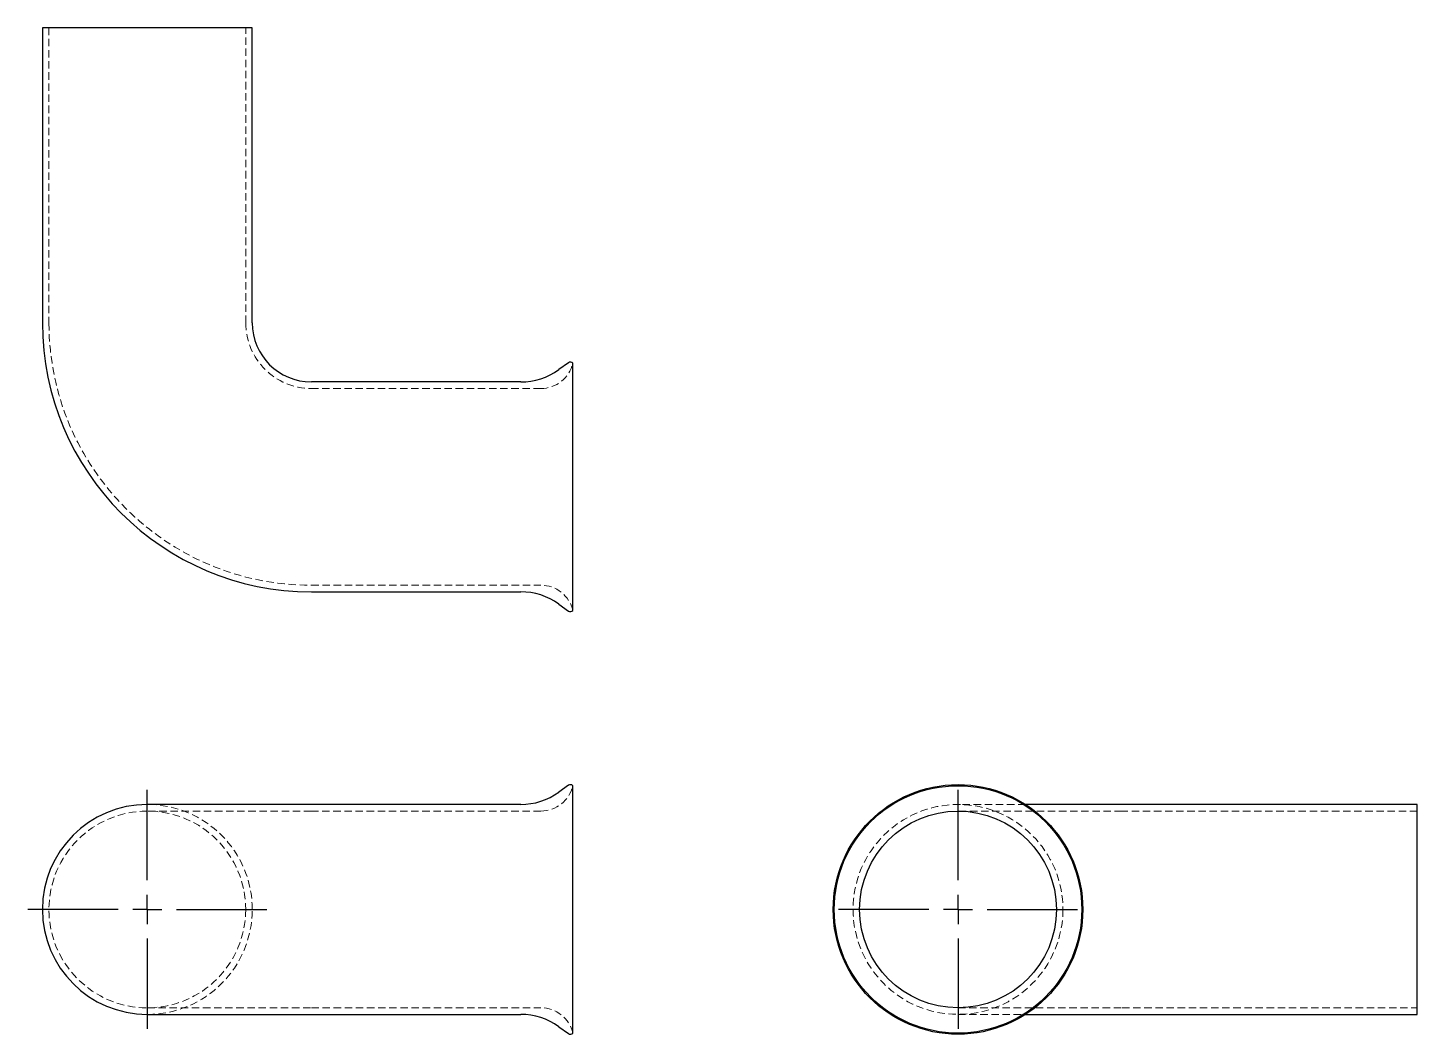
# Model space of a CAD drawing. Header units: millimetres. Extents: x 35 to 273, y 36 to 208.
import ezdxf

# ---------------------------------------------------------------- set-up
doc = ezdxf.new("R2010")
doc.units = ezdxf.units.MM
doc.linetypes.add('HIDDEN', pattern=[1.905, 1.27, -0.635])
doc.layers.add('10', color=7, linetype='Continuous')

# ---------------------------------------------------------------- blocks, each defined once
blk = doc.blocks.new('SW_CENTERMARKSYMBOL_0')
at = {"layer": '10', "color": 0}
for p, q in [((0, 5), (0, 20.47)), ((0, 0), (0, 2.5)), ((-5, 0), (-20.47, 0)), ((0, 0), (-2.5, 0)), ((0, 0), (0, -2.5)), ((0, 0), (2.5, 0)), ((5, 0), (20.47, 0)), ((0, -5), (0, -20.47))]:
    blk.add_line(p, q, dxfattribs=at)
blk = doc.blocks.new('SW_CENTERMARKSYMBOL_1')
at = {"layer": '10', "color": 0}
for p, q in [((0, 5), (0, 20.47)), ((0, 0), (0, 2.5)), ((-5, 0), (-20.47, 0)), ((0, 0), (-2.5, 0)), ((0, 0), (0, -2.5)), ((0, 0), (2.5, 0)), ((5, 0), (20.47, 0)), ((0, -5), (0, -20.47))]:
    blk.add_line(p, q, dxfattribs=at)

msp = doc.modelspace()

# ---------------------------------------------------------------- linework, layer by layer
at = {"color": 7, "linetype": 'Continuous', "lineweight": 25}
for p, q in [((37.58, 208), (37.58, 157.45)), ((73.53, 208), (37.58, 208)), ((73.53, 157.45), (73.53, 208)), ((127.68, 150.64), (126.03, 149.45)), ((128.42, 108.18), (128.42, 150.56)), ((119.48, 147.34), (83.64, 147.34)), ((83.64, 111.4), (119.48, 111.4)), ((126.03, 109.29), (127.68, 108.11)), ((127.68, 78.27), (126.03, 77.08)), ((128.42, 35.81), (128.42, 78.19)), ((83.64, 74.97), (55.55, 74.97)), ((119.48, 74.97), (83.64, 74.97)), ((222.45, 74.97), (205.93, 74.97)), ((273, 74.97), (222.45, 74.97)), ((273, 57), (273, 74.97)), ((273, 39.03), (273, 57)), ((55.55, 39.03), (83.64, 39.03)), ((83.64, 39.03), (119.48, 39.03)), ((205.93, 39.03), (222.45, 39.03)), ((222.45, 39.03), (273, 39.03)), ((126.03, 36.92), (127.68, 35.73))]:
    msp.add_line(p, q, dxfattribs=at)
at = {"color": 7, "linetype": 'HIDDEN', "lineweight": 18}
for p, q in [((38.7, 208), (38.7, 157.45)), ((72.4, 157.45), (72.4, 208)), ((122.95, 146.22), (83.64, 146.22)), ((83.64, 112.52), (122.95, 112.52)), ((83.64, 73.85), (55.55, 73.85)), ((122.95, 73.85), (83.64, 73.85)), ((205.93, 74.97), (194.37, 74.97)), ((222.45, 73.85), (194.37, 73.85)), ((273, 73.85), (222.45, 73.85)), ((55.55, 40.15), (83.64, 40.15)), ((83.64, 40.15), (122.95, 40.15)), ((194.37, 40.15), (222.45, 40.15)), ((194.37, 39.03), (205.93, 39.03)), ((222.45, 40.15), (273, 40.15))]:
    msp.add_line(p, q, dxfattribs=at)
at = {"color": 7, "linetype": 'Continuous', "lineweight": 25}
for radius in [21.37, 21.19, 16.85]:
    msp.add_circle((194.37, 57), radius, dxfattribs=at)
at = {"color": 7, "linetype": 'HIDDEN', "lineweight": 18}
for centre, radius in [((55.55, 57), 16.85), ((194.37, 57), 17.97)]:
    msp.add_circle(centre, radius, dxfattribs=at)
at = {"color": 7, "linetype": 'Continuous', "lineweight": 25}
for centre, radius, start, end in [((83.64, 157.45), 46.05, 180, 270), ((83.64, 157.45), 10.11, 180, 270), ((128, 150.18), 0.562, 42.4465, 125.6853), ((119.48, 158.58), 11.23, 270, 305.6853), ((119.48, 100.17), 11.23, 54.3147, 90), ((128, 108.56), 0.562, 234.3147, 317.5535), ((119.48, 86.21), 11.23, 270, 305.6853), ((128, 77.81), 0.562, 42.4465, 125.6853), ((55.55, 57), 17.97, 90, 270), ((119.48, 27.79), 11.23, 54.3147, 90), ((128, 36.19), 0.562, 234.3147, 317.5535)]:
    msp.add_arc(centre, radius, start, end, dxfattribs=at)
at = {"color": 7, "linetype": 'HIDDEN', "lineweight": 18}
for centre, radius, start, end in [((83.64, 157.45), 44.93, 180, 270), ((83.64, 157.45), 11.23, 180, 270), ((122.95, 151.84), 5.62, 270, 346.8533), ((122.95, 106.91), 5.62, 13.1467, 90), ((122.95, 79.47), 5.62, 270, 346.8533), ((55.55, 57), 17.97, 0, 90), ((55.55, 57), 17.97, 270, 0), ((122.95, 34.53), 5.62, 13.1467, 90)]:
    msp.add_arc(centre, radius, start, end, dxfattribs=at)

# ---------------------------------------------------------------- block references
at = {"layer": '10'}
for name, p in [('SW_CENTERMARKSYMBOL_0', (55.55, 57)), ('SW_CENTERMARKSYMBOL_1', (194.37, 57))]:
    msp.add_blockref(name, p, dxfattribs=at)

doc.saveas('drawing.dxf')
